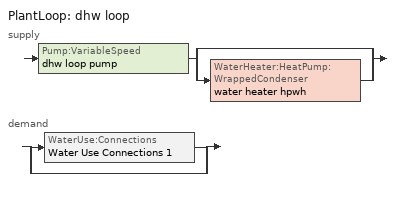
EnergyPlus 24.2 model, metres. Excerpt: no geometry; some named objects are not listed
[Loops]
PlantLoop 'dhw loop'
 supply: Pump:VariableSpeed 'dhw loop pump' > split
  | bypass
  | WaterHeater:HeatPump:WrappedCondenser 'water heater hpwh'
 demand: split
  | WaterUse:Connections 'Water Use Connections 1'
  | bypass
[ZoneControl:Thermostat]
conditioned space Thermostat: Zone or ZoneList=conditioned space; Control Type Schedule=conditioned space Thermostat Schedule; Control 1=conditioned space temperature setpoint; Temperature Difference Between Cutout And Setpoint {deltaC}=0
[ThermostatSetpoint:DualSetpoint]
conditioned space temperature setpoint: Heating Setpoint Temperature Schedule=heating setpoint; Cooling Setpoint Temperature Schedule=cooling setpoint
[ZoneHVAC:Baseboard:Convective:Electric]
electric baseboard: Availability Schedule=Always On Discrete; Heating Design Capacity {W}=22131.3; Efficiency=1
[Zone equipment]
conditioned space: electric baseboard
[PlantLoop]
dhw loop: Fluid Type=Water; Plant Equipment Operation Scheme=dhw loop Operation Schemes; Maximum Loop Temperature {C}=100; Minimum Loop Temperature {C}=0; Maximum Loop Flow Rate {m3/s}=0.01; Minimum Loop Flow Rate {m3/s}=0; Plant Loop Volume {m3}=0.003; Load Distribution Scheme=Optimal; Plant Loop Demand Calculation Scheme=SingleSetpoint; Common Pipe Simulation=None
[Sizing:Plant]
dhw loop: Loop Type=Heating; Design Loop Exit Temperature {C}=51.6667; Loop Design Temperature Difference {deltaC}=5.55556; Sizing Option=NonCoincident; Zone Timesteps in Averaging Window=1; Coincident Sizing Factor Mode=None
[Pump:VariableSpeed]
dhw loop pump: Design Maximum Flow Rate {m3/s}=0.01; Design Pump Head {Pa}=1; Design Power Consumption {W}=0; Motor Efficiency=0.85; Fraction of Motor Inefficiencies to Fluid Stream=0; Coefficient 1 of the Part Load Performance Curve=0; Coefficient 2 of the Part Load Performance Curve=1; Coefficient 3 of the Part Load Performance Curve=0; Coefficient 4 of the Part Load Performance Curve=0; Design Minimum Flow Rate {m3/s}=0; Pump Control Type=Intermittent; Skin Loss Radiative Fraction=0.5; Design Power Sizing Method=PowerPerFlowPerPressure; Design Electric Power per Unit Flow Rate {W/(m3/s)}=348701.1; Design Shaft Power per Unit Flow Rate per Unit Head {W/((m3/s)-Pa)}=1.28205; Design Minimum Flow Rate Fraction=0
[WaterHeater:Stratified]
water heater tank: Tank Volume {m3}=0.27255; Tank Height {m}=1.5975; Tank Shape=VerticalCylinder; Maximum Temperature Limit {C}=90; Heater Priority Control=MasterSlave; Heater 1 Setpoint Temperature Schedule=water heater TopElementSetpoint; Heater 1 Deadband Temperature Difference {deltaC}=18.5; Heater 1 Capacity {W}=4500.11; Heater 1 Height {m}=1.26469; Heater 2 Setpoint Temperature Schedule=water heater BottomElementSetpoint; Heater 2 Deadband Temperature Difference {deltaC}=3.89; Heater 2 Capacity {W}=4500.11; Heater 2 Height {m}=0.332813; Heater Fuel Type=Electricity; Heater Thermal Efficiency=1; Off Cycle Parasitic Fuel Consumption Rate {W}=3; Off Cycle Parasitic Fuel Type=Electricity; Off Cycle Parasitic Heat Fraction to Tank=0; Off Cycle Parasitic Height {m}=0; On Cycle Parasitic Fuel Consumption Rate {W}=3; On Cycle Parasitic Fuel Type=Electricity; On Cycle Parasitic Heat Fraction to Tank=0; On Cycle Parasitic Height {m}=0; Ambient Temperature Indicator=Schedule; Ambient Temperature Schedule=water heater Tamb act; Uniform Skin Loss Coefficient per Unit Area to Ambient Temperature {W/m2-K}=0.92499; Skin Loss Fraction to Zone=1; Off Cycle Flue Loss Coefficient to Ambient Temperature {W/K}=0; Off Cycle Flue Loss Fraction to Zone=1; Use Side Effectiveness=1; Use Side Inlet Height {m}=0; Use Side Outlet Height {m}=Autocalculate; Source Side Effectiveness=1; Source Side Inlet Height {m}=0; Source Side Outlet Height {m}=0; Inlet Mode=Fixed; Use Side Design Flow Rate {m3/s}=0.00453494; Source Side Design Flow Rate {m3/s}=0; Indirect Water Heating Recovery Time {hr}=1.5; Number of Nodes=6; Additional Destratification Conductivity {W/m-K}=0; Node 1 Additional Loss Coefficient {W/K}=0; Node 2 Additional Loss Coefficient {W/K}=0; Node 3 Additional Loss Coefficient {W/K}=0; Node 4 Additional Loss Coefficient {W/K}=0; Node 5 Additional Loss Coefficient {W/K}=0; Node 6 Additional Loss Coefficient {W/K}=0
[WaterHeater:Sizing]
water heater tank: Design Mode=PeakDraw; Time Storage Can Meet Peak Draw {hr}=0.538503; Time for Tank Recovery {hr}=0; Nominal Tank Volume for Autosizing Plant Connections {m3}=1
[WaterHeater:HeatPump:WrappedCondenser]
water heater hpwh: Compressor Setpoint Temperature Schedule=water heater setpoint; Dead Band Temperature Difference {deltaC}=3.89; Condenser Bottom Location {m}=0.0665625; Condenser Top Location {m}=0.865313; Evaporator Air Flow Rate {m3/s}=0.0854225; Inlet Air Configuration=Schedule; Inlet Air Temperature Schedule=water heater Tamb act; Inlet Air Humidity Schedule=water heater RHamb act; Tank=water heater tank; DX Coil=water heater coil; Minimum Inlet Air Temperature for Compressor Operation {C}=5.55556; Maximum Inlet Air Temperature for Compressor Operation {C}=48.8889; Compressor Location=Schedule; Compressor Ambient Temperature Schedule=water heater Tamb act; Fan=water heater fan; Fan Placement=DrawThrough; On Cycle Parasitic Electric Load {W}=0; Off Cycle Parasitic Electric Load {W}=0; Parasitic Heat Rejection Location=Outdoors; Inlet Air Mixer Schedule=Always On Discrete; Tank Element Control Logic=MutuallyExclusive; Control Sensor 1 Height In Stratified Tank {m}=1.26469; Control Sensor 1 Weight=0.75; Control Sensor 2 Height In Stratified Tank {m}=0.465938
[Coil:WaterHeating:AirToWaterHeatPump:Wrapped]
water heater coil: Rated Heating Capacity {W}=2149.38; Rated COP {W/W}=4.299056; Rated Sensible Heat Ratio=0.88; Rated Evaporator Inlet Air Dry-Bulb Temperature {C}=19.7222; Rated Evaporator Inlet Air Wet-Bulb Temperature {C}=13.561; Rated Condenser Water Temperature {C}=48.89; Rated Evaporator Air Flow Rate {m3/s}=0.0854225; Evaporator Fan Power Included in Rated COP=Yes; Crankcase Heater Capacity {W}=0; Maximum Ambient Temperature for Crankcase Heater Operation {C}=0; Evaporator Air Temperature Type for Curve Objects=WetBulbTemperature; Heating Capacity Function of Temperature Curve=HPWH-Cap-fT; Heating Capacity Function of Air Flow Fraction Curve=HPWH-Htg-Cap-FF; Heating COP Function of Temperature Curve=HPWH-COP-fT; Heating COP Function of Air Flow Fraction Curve=HPWH-Htg-COP-FF; Part Load Fraction Correlation Curve=HPWH-COP-fPLR
[Fan:SystemModel]
water heater fan: Availability Schedule=Always On Discrete; Design Maximum Air Flow Rate {m3/s}=0.0854225; Speed Control Method=Discrete; Electric Power Minimum Flow Rate Fraction=0.2; Design Pressure Rise {Pa}=500; Motor Efficiency=1; Motor In Air Stream Fraction=1; Design Electric Power Consumption {W}=Autosize; Design Power Sizing Method=PowerPerFlow; Electric Power Per Unit Flow Rate {W/(m3/s)}=97.8923; Electric Power Per Unit Flow Rate Per Unit Pressure {W/((m3/s)-Pa)}=1.66667; Fan Total Efficiency=0.7; Motor Loss Radiative Fraction=0; Number of Speeds=1
[SetpointManager:Scheduled]
Setpoint Manager Scheduled 1: Control Variable=Temperature; Schedule=dhw temp
[WaterUse:Connections]
Water Use Connections 1: Drain Water Heat Exchanger Type=None; Drain Water Heat Exchanger Destination=Plant; Water Use Equipment Name 1=dhw fixtures; Water Use Equipment Name 2=dhw distribution waste; Water Use Equipment Name 3=clothes washer; Water Use Equipment Name 4=dishwasher
[WaterUse:Equipment]
Name | Peak Flow Rate {m3/s} | Flow Rate Fraction Schedule | Target Temperature Schedule
dhw fixtures | 3.95309e-05 | hot_water_fixtures | mixed water temperature schedule
dhw distribution waste | 1.42089e-05 | hot_water_fixtures | mixed water temperature schedule
clothes washer | 1.87639e-05 | hot_water_clothes_washer
[PlantEquipmentOperationSchemes]
dhw loop Operation Schemes: Control Scheme Object Type 1=PlantEquipmentOperation:HeatingLoad; Control Scheme Name 1=dhw loop Heating Operation Scheme; Control Scheme Schedule Name 1=Always On Discrete
[PlantEquipmentOperation:HeatingLoad]
dhw loop Heating Operation Scheme: Load Range Lower Limit 1 {W}=0; Load Range Upper Limit 1 {W}=1000000000; Range Equipment List Name 1=dhw loop Heating Equipment List
[PlantEquipmentList]
dhw loop Heating Equipment List: WaterHeater:HeatPump:WrappedCondenser, water heater hpwh
[EnergyManagementSystem:Sensor]
Name | Output:Variable or Output:Meter Index Key | Output:Variable or Output:Meter
conditioned_space_clg_unmet_s | conditioned space | Zone Cooling Setpoint Not Met Time
conditioned_space_htg_unmet_s | conditioned space | Zone Heating Setpoint Not Met Time
fridge_tin_s; tin_s; tin_s_1 | conditioned space | Zone Mean Air Temperature
ig_ee_conv_2 | clothes washer | Electric Equipment Convective Heating Energy
ig_ee_rad_2 | clothes washer | Electric Equipment Radiant Heating Energy
s_surf_3 | Roof1 | Surface Inside Face Net Surface Thermal Radiation Heat Gain Energy
s_surf_4 | Slab2 | Surface Inside Face Net Surface Thermal Radiation Heat Gain Energy
s_surf_5 | Wall3 | Surface Inside Face Net Surface Thermal Radiation Heat Gain Energy
s_surf_6 | Wall4 | Surface Inside Face Net Surface Thermal Radiation Heat Gain Energy
s_surf_7 | Wall5 | Surface Inside Face Net Surface Thermal Radiation Heat Gain Energy
s_surf_8 | Wall6 | Surface Inside Face Net Surface Thermal Radiation Heat Gain Energy
s_surf_9 | Wall7 | Surface Inside Face Net Surface Thermal Radiation Heat Gain Energy
tout_s | conditioned space | Zone Outdoor Air Drybulb Temperature
water_heater_amb_rh | garage | Zone Air Relative Humidity
water_heater_amb_temp | garage | Zone Mean Air Temperature
water_heater_coil_energy | water heater coil | Cooling Coil Water Heating Electricity Rate
water_heater_fan_energy; water_heater_fan_pwr | water heater fan | Fan Electricity Rate
water_heater_lat_cool | water heater coil | Cooling Coil Latent Cooling Rate
water_heater_sens_cool | water heater coil | Cooling Coil Sensible Cooling Rate
water_heater_tank_energy | water heater tank | Water Heater Electricity Rate
water_heater_tank_off_cycle_parasitic | water heater tank | Water Heater Off Cycle Parasitic Electricity Rate
water_heater_tank_on_cycle_parasitic | water heater tank | Water Heater On Cycle Parasitic Electricity Rate
water_heater_tl | water heater tank | Water Heater Heat Loss Rate
water_heater_T_set | water heater setpoint | Schedule Value
win_s | conditioned space | Zone Air Humidity Ratio
[EnergyManagementSystem:Actuator]
Name | Actuated Component Unique | Actuated Component Type | Actuated Component Control Type
fridge_schedule_act | fridge schedule | Schedule:Constant | Schedule Value
infil_flow_act | infil flow | Zone Infiltration | Air Exchange Flow Rate
mech_vent_house_fan_cfis_act | mech vent house fan cfis | ElectricEquipment | Electricity Rate
mech_vent_house_fan_latent_load_act | mech vent house fan latent load | OtherEquipment | Power Level
mech_vent_house_fan_sensible_load_act | mech vent house fan sensible load | OtherEquipment | Power Level
natural_vent_flow_act | natural vent flow | Zone Infiltration | Air Exchange Flow Rate
water_heater_HPWHSchedOverride | water heater setpoint | Schedule:Constant | Schedule Value
water_heater_hpwh_ec_adj_act | water heater energy adjustment1 | OtherEquipment | Power Level
water_heater_lat_act | water heater lat | OtherEquipment | Power Level
water_heater_LESchedOverride | water heater BottomElementSetpoint | Schedule:Constant | Schedule Value
water_heater_RHamb_act | water heater RHamb act | Schedule:Constant | Schedule Value
water_heater_sens_act | water heater sens | OtherEquipment | Power Level
water_heater_Tamb_act | water heater Tamb act | Schedule:Constant | Schedule Value
water_heater_UESchedOverride | water heater TopElementSetpoint | Schedule:Constant | Schedule Value
whole_house_fan_act | whole house fan | ElectricEquipment | Electricity Rate
whole_house_fan_flow_act | whole house fan flow | Zone Infiltration | Air Exchange Flow Rate
[EnergyManagementSystem:Program]
component_loads_program: Set loads_htg_walls = 0; Set loads_htg_rim_joists = 0; Set loads_htg_foundation_walls = 0; Set loads_htg_floors = 0; Set loads_htg_slabs = 0; Set loads_htg_ceilings = 0; Set loads_htg_roofs = 0; Set loads_htg_windows_conduction = 0; Set loads_htg_windows_solar = 0; Set loads_htg_doors = 0; Set loads_htg_skylights_conduction = 0; Set loads_htg_skylights_solar = 0; Set loads_htg_internal_mass = 0; Set loads_htg_intgains = 0; Set loads_htg_lighting = 0; Set loads_htg_infil = 0; Set loads_htg_mechvent = 0; Set loads_htg_natvent = 0; Set loads_htg_whf = 0; Set loads_htg_ducts = 0; Set loads_clg_walls = 0; Set loads_clg_rim_joists = 0; Set loads_clg_foundation_walls = 0; Set loads_clg_floors = 0; Set loads_clg_slabs = 0; Set loads_clg_ceilings = 0; Set loads_clg_roofs = 0; Set loads_clg_windows_conduction = 0; Set loads_clg_windows_solar = 0; Set loads_clg_doors = 0; Set loads_clg_skylights_conduction = 0; Set loads_clg_skylights_solar = 0; Set loads_clg_internal_mass = 0; Set loads_clg_intgains = 0; Set loads_clg_lighting = 0; Set loads_clg_infil = 0; Set loads_clg_mechvent = 0; Set loads_clg_natvent = 0; Set loads_clg_whf = 0; Set loads_clg_ducts = 0; Set hr_walls = 0; Set hr_walls = hr_walls + s_conv_5 + s_ig_5 + s_sol_5 + s_lgt_5 + s_surf_5; Set hr_walls = hr_walls + s_conv_6 + s_ig_6 + s_sol_6 + s_lgt_6 + s_surf_6; Set hr_walls = hr_walls + s_conv_7 + s_ig_7 + s_sol_7 + s_lgt_7 + s_surf_7; Set hr_walls = hr_walls + s_conv_8 + s_ig_8 + s_sol_8 + s_lgt_8 + s_surf_8; Set hr_walls = hr_walls + s_conv_9 + s_ig_9 + s_sol_9 + s_lgt_9 + s_surf_9; Set hr_walls = hr_walls + s_conv_10 + s_ig_10 + s_sol_10 + s_lgt_10 + s_surf_10; Set hr_rim_joists = 0; Set hr_foundation_walls = 0; Set hr_floors = 0; Set hr_floors = hr_floors + s_conv + s_ig + s_sol + s_lgt + s_surf; Set hr_slabs = 0; Set hr_slabs = hr_slabs + s_conv_4 + s_ig_4 + s_sol_4 + s_lgt_4 + s_surf_4; Set hr_ceilings = 0; Set hr_roofs = 0; Set hr_roofs = hr_roofs + s_conv_3 + s_ig_3 + s_sol_3 + s_lgt_3 + s_surf_3; Set hr_windows_conduction = 0; Set hr_windows_conduction = hr_windows_conduction + ss_conv_1; Set hr_windows_conduction = hr_windows_conduction + ss_ig_1; Set hr_windows_conduction = hr_windows_conduction + ss_surf_1; Set hr_windows_conduction = hr_windows_conduction + ss_conv_2; Set hr_windows_conduction = hr_windows_conduction + ss_ig_2; Set hr_windows_conduction = hr_windows_conduction + ss_surf_2; Set hr_windows_conduction = hr_windows_conduction + ss_conv_3; Set hr_windows_conduction = hr_windows_conduction + ss_ig_3; Set hr_windows_conduction = hr_windows_conduction + ss_surf_3; Set hr_windows_conduction = hr_windows_conduction + ss_conv_4; Set hr_windows_conduction = hr_windows_conduction + ss_ig_4; Set hr_windows_conduction = hr_windows_conduction + ss_surf_4; Set hr_windows_conduction = hr_windows_conduction + ss_conv_5; Set hr_windows_conduction = hr_windows_conduction + ss_ig_5; Set hr_windows_conduction = hr_windows_conduction + ss_surf_5; Set hr_windows_conduction = hr_windows_conduction + ss_conv_6; Set hr_windows_conduction = hr_windows_conduction + ss_ig_6; Set hr_windows_conduction = hr_windows_conduction + ss_surf_6; Set hr_windows_conduction = hr_windows_conduction + ss_conv_7; Set hr_windows_conduction = hr_windows_conduction + ss_ig_7; Set hr_windows_conduction = hr_windows_conduction + ss_surf_7; Set hr_windows_conduction = hr_windows_conduction + ss_conv_8; Set hr_windows_conduction = hr_windows_conduction + ss_ig_8; Set hr_windows_conduction = hr_windows_conduction + ss_surf_8; Set hr_windows_conduction = hr_windows_conduction + ss_conv_9; Set hr_windows_conduction = hr_windows_conduction + ss_ig_9; Set hr_windows_conduction = hr_windows_conduction + ss_surf_9; Set hr_windows_conduction = hr_windows_conduction + ss_conv_10; Set hr_windows_conduction = hr_windows_conduction + ss_ig_10; Set hr_windows_conduction = hr_windows_conduction + ss_surf_10; Set hr_windows_solar = 0; Set hr_windows_solar = hr_windows_solar - ss_trans_in * ZoneTimestep * 3600 + ss_back_out * ZoneTimestep * 3600 + ss_trans_out * ZoneTimestep * 3600; Set hr_windows_solar = hr_windows_solar - ss_trans_in_1 * ZoneTimestep * 3600 + ss_back_out_1 * ZoneTimestep * 3600 + ss_trans_out_1 * ZoneTimestep * 3600; Set hr_windows_solar = hr_windows_solar - ss_trans_in_2 * ZoneTimestep * 3600 + ss_back_out_2 * ZoneTimestep * 3600 + ss_trans_out_2 * ZoneTimestep * 3600; Set hr_windows_solar = hr_windows_solar - ss_trans_in_3 * ZoneTimestep * 3600 + ss_back_out_3 * ZoneTimestep * 3600 + ss_trans_out_3 * ZoneTimestep * 3600; Set hr_windows_solar = hr_windows_solar - ss_trans_in_4 * ZoneTimestep * 3600 + ss_back_out_4 * ZoneTimestep * 3600 + ss_trans_out_4 * ZoneTimestep * 3600; Set hr_windows_solar = hr_windows_solar - ss_trans_in_5 * ZoneTimestep * 3600 + ss_back_out_5 * ZoneTimestep * 3600 + ss_trans_out_5 * ZoneTimestep * 3600; Set hr_windows_solar = hr_windows_solar - ss_trans_in_6 * ZoneTimestep * 3600 + ss_back_out_6 * ZoneTimestep * 3600 + ss_trans_out_6 * ZoneTimestep * 3600; Set hr_windows_solar = hr_windows_solar - ss_trans_in_7 * ZoneTimestep * 3600 + ss_back_out_7 * ZoneTimestep * 3600 + ss_trans_out_7 * ZoneTimestep * 3600; Set hr_windows_solar = hr_windows_solar - ss_trans_in_8 * ZoneTimestep * 3600 + ss_back_out_8 * ZoneTimestep * 3600 + ss_trans_out_8 * ZoneTimestep * 3600; Set hr_windows_solar = hr_windows_solar - ss_trans_in_9 * ZoneTimestep * 3600 + ss_back_out_9 * ZoneTimestep * 3600 + ss_trans_out_9 * ZoneTimestep * 3600; Set hr_doors = 0; Set hr_doors = hr_doors + ss_sol; Set hr_doors = hr_doors + ss_lgt; Set hr_doors = hr_doors + ss_conv; Set hr_doors = hr_doors + ss_ig; Set hr_doors = hr_doors + ss_surf; Set hr_skylights_conduction = 0; Set hr_skylights_solar = 0; Set hr_internal_mass = 0; Set hr_internal_mass = hr_internal_mass + s_conv_1 + s_ig_1 + s_sol_1 + s_lgt_1 + s_surf_1; Set hr_internal_mass = hr_internal_mass + s_conv_2 + s_ig_2 + s_sol_2 + s_lgt_2 + s_surf_2; Set hr_internal_mass = hr_internal_mass + im_conv + im_ig + im_sol + im_lgt + im_surf; Set hr_internal_mass = hr_internal_mass + im_conv_1 + im_ig_1 + im_sol_1 + im_lgt_1 + im_surf_1; Set hr_intgains = 0; Set hr_intgains = hr_intgains - ig_ee_conv - ig_ee_rad - ig_ee_conv_1 - ig_ee_rad_1 - ig_ee_conv_2 - ig_ee_rad_2 - ig_ee_conv_3 - ig_ee_rad_3 - ig_ee_conv_4 - ig_ee_rad_4 - ig_ee_conv_5 - ig_ee_rad_5 - ig_ee_conv_6 - ig_ee_rad_6 - ig_ee_conv_7 - ig_ee_rad_7 - ig_ee_conv_8 - ig_ee_rad_8 - ig_oe_conv - ig_oe_rad - ig_oe_conv_1 - ig_oe_rad_1 - ig_oe_conv_2 - ig_oe_rad_2 - ig_oe_conv_3 - ig_oe_rad_3 - ig_ppl_conv - ig_ppl_rad; Set hr_lighting = 0; Set hr_lighting = hr_lighting - ig_lgt_conv - ig_lgt_rad - ig_lgt_vis; Set hr_infil = 0; Set hr_infil = hr_infil - airflow_gain + airflow_loss; Set hr_natvent = 0; Set hr_natvent = hr_natvent - airflow_gain_1 + airflow_loss_1; Set hr_whf = 0; Set hr_whf = hr_whf - airflow_gain_2 + airflow_loss_2; Set hr_mechvent = 0; Set hr_mechvent = hr_mechvent - mv_conv - mv_rad - mv_conv_1 - mv_rad_1 - mv_conv_2 - mv_rad_2 - mv_conv_3 - mv_rad_3 - mv_conv_4 - mv_rad_4 - mv_conv_5 - mv_rad_5; Set hr_ducts = 0; Set htg_mode = 0; Set clg_mode = 0; If (htg_load_cond > 0); Set htg_mode = 1.0; ElseIf (clg_load_cond > 0); Set clg_mode = 0.0; Else; Set htg_season = 0; Set clg_season = 0; If ((DayOfYear >= 1) && (DayOfYear <= 365)); Set clg_season = 1; EndIf; If ((DayOfYear >= 1) && (DayOfYear <= 365)); Set htg_season = 1; EndIf; If ((airflow_gain_1 <> 0) || (airflow_loss_1 <> 0)) && (clg_season == 1); Set clg_mode = 0.0; ElseIf ((airflow_gain_2 <> 0) || (airflow_loss_2 <> 0)) && (clg_season == 1); Set clg_mode = 0.0; Else; Set Tmid_setpoint = (htg_sp_s_1 + clg_sp_s_1) / 2; If (tin_s_1 > Tmid_setpoint) && (clg_season == 1); Set clg_mode = 0.0; ElseIf (tin_s_1 < Tmid_setpoint) && (htg_season == 1); Set htg_mode = 1.0; EndIf; EndIf; EndIf; Set loads_htg_walls = loads_htg_walls + (hr_walls * htg_mode * 1); Set loads_htg_rim_joists = loads_htg_rim_joists + (hr_rim_joists * htg_mode * 1); Set loads_htg_foundation_walls = loads_htg_foundation_walls + (hr_foundation_walls * htg_mode * 1); Set loads_htg_floors = loads_htg_floors + (hr_floors * htg_mode * 1); Set loads_htg_slabs = loads_htg_slabs + (hr_slabs * htg_mode * 1); Set loads_htg_ceilings = loads_htg_ceilings + (hr_ceilings * htg_mode * 1); Set loads_htg_roofs = loads_htg_roofs + (hr_roofs * htg_mode * 1); Set loads_htg_windows_conduction = loads_htg_windows_conduction + (hr_windows_conduction * htg_mode * 1); Set loads_htg_windows_solar = loads_htg_windows_solar + (hr_windows_solar * htg_mode * 1); Set loads_htg_doors = loads_htg_doors + (hr_doors * htg_mode * 1); Set loads_htg_skylights_conduction = loads_htg_skylights_conduction + (hr_skylights_conduction * htg_mode * 1); Set loads_htg_skylights_solar = loads_htg_skylights_solar + (hr_skylights_solar * htg_mode * 1); Set loads_htg_internal_mass = loads_htg_internal_mass + (hr_internal_mass * htg_mode * 1); Set loads_htg_intgains = loads_htg_intgains + (hr_intgains * htg_mode * 1); Set loads_htg_lighting = loads_htg_lighting + (hr_lighting * htg_mode * 1); Set loads_htg_infil = loads_htg_infil + (hr_infil * htg_mode * 1); Set loads_htg_mechvent = loads_htg_mechvent + (hr_mechvent * htg_mode * 1); Set loads_htg_natvent = loads_htg_natvent + (hr_natvent * htg_mode * 1); Set loads_htg_whf = loads_htg_whf + (hr_whf * htg_mode * 1); Set loads_htg_ducts = loads_htg_ducts + (hr_ducts * htg_mode * 1); Set loads_clg_walls = loads_clg_walls + (-hr_walls * clg_mode * 1); Set loads_clg_rim_joists = loads_clg_rim_joists + (-hr_rim_joists * clg_mode * 1); Set loads_clg_foundation_walls = loads_clg_foundation_walls + (-hr_foundation_walls * clg_mode * 1); Set loads_clg_floors = loads_clg_floors + (-hr_floors * clg_mode * 1); Set loads_clg_slabs = loads_clg_slabs + (-hr_slabs * clg_mode * 1); Set loads_clg_ceilings = loads_clg_ceilings + (-hr_ceilings * clg_mode * 1); Set loads_clg_roofs = loads_clg_roofs + (-hr_roofs * clg_mode * 1); Set loads_clg_windows_conduction = loads_clg_windows_conduction + (-hr_windows_conduction * clg_mode * 1); Set loads_clg_windows_solar = loads_clg_windows_solar + (-hr_windows_solar * clg_mode * 1); Set loads_clg_doors = loads_clg_doors + (-hr_doors * clg_mode * 1); Set loads_clg_skylights_conduction = loads_clg_skylights_conduction + (-hr_skylights_conduction * clg_mode * 1); Set loads_clg_skylights_solar = loads_clg_skylights_solar + (-hr_skylights_solar * clg_mode * 1); Set loads_clg_internal_mass = loads_clg_internal_mass + (-hr_internal_mass * clg_mode * 1); Set loads_clg_intgains = loads_clg_intgains + (-hr_intgains * clg_mode * 1); Set loads_clg_lighting = loads_clg_lighting + (-hr_lighting * clg_mode * 1); Set loads_clg_infil = loads_clg_infil + (-hr_infil * clg_mode * 1); Set loads_clg_mechvent = loads_clg_mechvent + (-hr_mechvent * clg_mode * 1); Set loads_clg_natvent = loads_clg_natvent + (-hr_natvent * clg_mode * 1); Set loads_clg_whf = loads_clg_whf + (-hr_whf * clg_mode * 1); Set loads_clg_ducts = loads_clg_ducts + (-hr_ducts * clg_mode * 1)
[Schedule:Day:Interval]
heating setpoint day: No, 02:00, 20, 11:00, 18.3333, 24:00, 20
heating setpoint default day; cooling setpoint default day: No, 24:00, 0
cooling setpoint day: No, 24:00, 25.5556
[Schedule:Week:Daily]
heating setpoint Week Rule - Jan1-Dec31: heating setpoint day, heating setpoint day, heating setpoint day, heating setpoint day, heating setpoint day, heating setpoint day, heating setpoint day, heating setpoint default day, heating setpoint default day, heating setpoint default day, heating setpoint default day, heating setpoint default day
cooling setpoint Week Rule - Jan1-Dec31: cooling setpoint day, cooling setpoint day, cooling setpoint day, cooling setpoint day, cooling setpoint day, cooling setpoint day, cooling setpoint day, cooling setpoint default day, cooling setpoint default day, cooling setpoint default day, cooling setpoint default day, cooling setpoint default day
[Schedule:Year]
heating setpoint: heating setpoint Week Rule - Jan1-Dec31, 1, 1, 12, 31
cooling setpoint: cooling setpoint Week Rule - Jan1-Dec31, 1, 1, 12, 31
[Schedule:File] File=in.schedules.csv; Rows to Skip at Top=1; Number of Hours of Data=8760; Column Separator=Comma; Interpolate to Timestep=Yes; Minutes per Item=15; Adjust Schedule for Daylight Savings=Yes
Name | Column Number
dishwasher | 8
hot_water_clothes_washer | 9
hot_water_fixtures | 13
[Schedule:Constant]
Name | Hourly Value
Always On Discrete | 1
dhw temp; water heater setpoint | 51.6667
mixed water temperature schedule | 40.5556
water heater BottomElementSetpoint; water heater TopElementSetpoint | 0
water heater RHamb act | 0.5
water heater Tamb act | 23
[Schedule:Compact]
conditioned space Thermostat Schedule: Through: 12/31, For: AllDays, Until: 24:00, 4
[Curve:Biquadratic] Minimum Value of x {BasedOnField A2}=0; Maximum Value of x {BasedOnField A2}=100; Minimum Value of y {BasedOnField A3}=0; Maximum Value of y {BasedOnField A3}=100
Name | Coefficient1 Constant | Coefficient2 x | Coefficient3 x**2 | Coefficient4 y | Coefficient5 y**2 | Coefficient6 x*y
HPWH-Cap-fT | 0.563 | 0.0437 | 3.9e-05 | 0.0055 | -0.000148 | -0.000145
HPWH-COP-fT | 1.1332 | 0.063 | -9.79e-05 | -0.00972 | -2.14e-05 | -0.000686
[Curve:Cubic] Coefficient1 Constant=1; Coefficient2 x=0; Coefficient3 x**2=0; Coefficient4 x**3=0; Minimum Value of x {BasedOnField A2}=0
Name | Maximum Value of x {BasedOnField A2}
HPWH-Htg-Cap-FF; HPWH-Htg-COP-FF | 100
HPWH-COP-fPLR | 1
